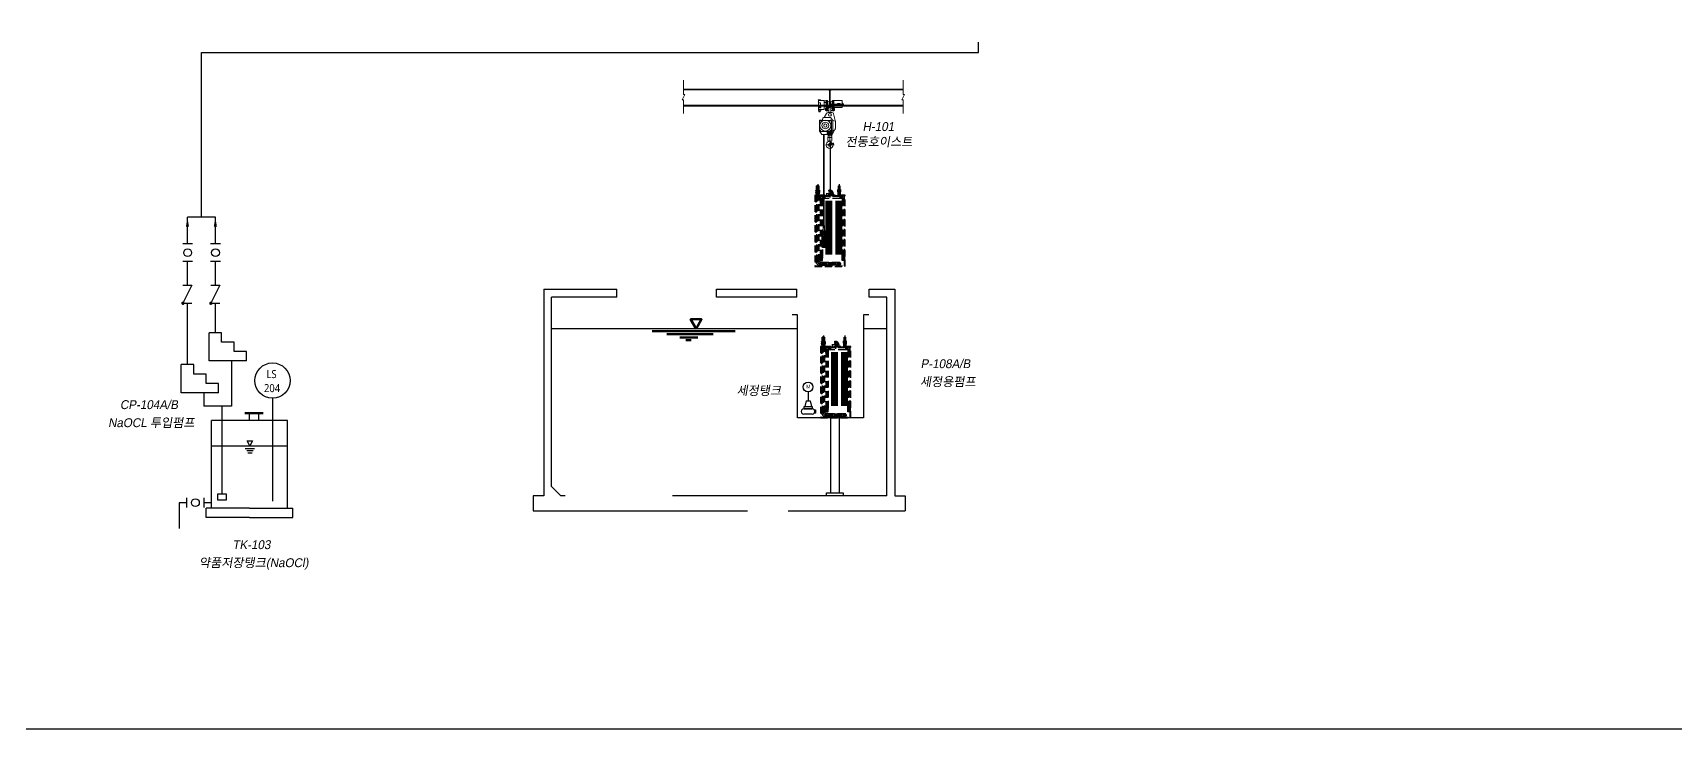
# Model space of a CAD drawing. Extents: x -446 to 204872, y -474580 to 19085.
# Drawn here: x 32937 to 47297, y 0 to 6087 of the extents above; entities that cross this region are included whole.
import ezdxf
from ezdxf.enums import TextEntityAlignment as Align

# ---------------------------------------------------------------- set-up
doc = ezdxf.new("R2010")
doc.units = 0
doc.header["$LTSCALE"] = 750
doc.header["$MEASUREMENT"] = 0
for name, pattern in [('HIDDEN', [0.375, 0.25, -0.125]), ('HIDDEN2', [0.1875, 0.125, -0.0625]), ('PHANTOM2', [1.25, 0.625, -0.125, 0.125, -0.125, 0.125, -0.125])]:
    doc.linetypes.add(name, pattern=pattern)
doc.layers.get('0').update_dxf_attribs({"linetype": 'CONTINUOUS'})
doc.layers.get('DEFPOINTS').update_dxf_attribs({"linetype": 'CONTINUOUS'})
for name, color, linetype in [('3', 7, 'CONTINUOUS'), ('form', 7, 'CONTINUOUS'), ('FRAME', 4, 'CONTINUOUS'), ('INSTRUMENT', 6, 'FENCELINE1'), ('LINE', 2, 'CONTINUOUS'), ('MODULE', 9, 'PHANTOM2'), ('SPLN', 80, 'CONTINUOUS'), ('산기장치', 9, 'CONTINUOUS')]:
    doc.layers.add(name, color=color, linetype=linetype)
doc.layers.add('INSERT', color=252, linetype='CONTINUOUS', lineweight=5)
doc.styles.add('DD', font='')
doc.styles.add('GHS', font='NanumGothic.ttf', dxfattribs={"width": 0.95})
doc.styles.add('HGS', font='batang.ttc', dxfattribs={"height": 10})
doc.styles.get("Standard").update_dxf_attribs({"font": 'NanumGothicBold.ttf'})
doc.styles.add('송현도면폼(2020)$0$기문-1', font='')
doc.styles.get('DD').set_extended_font_data('HY울릉도L')
doc.styles.get('송현도면폼(2020)$0$기문-1').set_extended_font_data('Dotum')
doc.linetypes.add('FENCELINE1', pattern='A,0.25,-0.1,[133,ltypeshp.shx,S=0.1,R=0,X=-0.1,Y=0],-0.1,1', length=1.45)

# ---------------------------------------------------------------- blocks, each defined once
blk = doc.blocks.new('AC7F9A4557')
at = {"layer": 'INSERT', "ltscale": 0.5}
for p, q in [((0, 1713), (0, 1728)), ((68, 1725), (0, 1725)), ((0, 1712), (0, 1612)), ((0, 1699), (18, 1699)), ((5, 1734), (10, 1734)), ((7, 1640), (7, 1654)), ((7, 1654), (28, 1654)), ((7, 1647), (28, 1647)), ((28, 1640), (7, 1640)), ((7, 1604), (7, 1593)), ((20, 1593), (7, 1593)), ((28, 1604), (8, 1604)), ((10, 1734), (12, 1729)), ((15, 1734), (12, 1729)), ((15, 1734), (21, 1734)), ((18, 1654), (18, 1640)), ((20, 1604), (20, 1593)), ((68, 1620), (22, 1620)), ((26, 1724), (26, 1728)), ((26, 1691), (26, 1672)), ((28, 1654), (28, 1640)), ((28, 1620), (28, 1604)), ((33, 1664), (60, 1664)), ((67, 1651), (68, 1725)), ((93, 1670), (67, 1670)), ((67, 1656), (67, 1620)), ((93, 1653), (67, 1653)), ((93, 1720), (68, 1720)), ((93, 1700), (68, 1700)), ((93, 1634), (83, 1634)), ((83, 1634), (83, 1608)), ((93, 1608), (83, 1608)), ((93, 1608), (88, 1608)), ((93, 1725), (106, 1725)), ((93, 1607), (93, 1725)), ((101, 1602), (98, 1602)), ((99, 1602), (99, 1725)), ((106, 1607), (106, 1725)), ((106, 1717), (113, 1717)), ((124, 1634), (106, 1634)), ((124, 1608), (106, 1608)), ((116, 1648), (153, 1648)), ((159, 1583), (117, 1584)), ((124, 1642), (148, 1642)), ((124, 1584), (124, 1642)), ((126, 1704), (126, 1660)), ((299, 1683), (140, 1683)), ((146, 1704), (146, 1660)), ((148, 1584), (148, 1642)), ((148, 1634), (166, 1634)), ((148, 1608), (166, 1608)), ((166, 1717), (159, 1717)), ((279, 1725), (166, 1725)), ((166, 1607), (166, 1725)), ((172, 1602), (174, 1602)), ((173, 1602), (173, 1725)), ((180, 1607), (180, 1725)), ((180, 1641), (279, 1641)), ((180, 1634), (184, 1634)), ((180, 1608), (184, 1608)), ((189, 1624), (185, 1622)), ((189, 1619), (185, 1622)), ((189, 1629), (189, 1624)), ((189, 1619), (189, 1613)), ((226, 1675), (226, 1691)), ((258, 1691), (226, 1691)), ((258, 1675), (226, 1675)), ((258, 1675), (258, 1691)), ((279, 1641), (279, 1725)), ((279, 1696), (283, 1696)), ((279, 1669), (283, 1669)), ((289, 1686), (284, 1683)), ((289, 1681), (284, 1683)), ((289, 1690), (289, 1686)), ((289, 1681), (289, 1674))]:
    blk.add_line(p, q, dxfattribs=at)
at = {"layer": 'INSERT'}
for p, q in [((97, 1572), (67, 1524)), ((198, 1489), (179, 1567)), ((24, 1371), (19, 1371)), ((19, 1361), (42, 1325)), ((21, 1491), (26, 1491)), ((22, 1369), (22, 1374)), ((23, 1489), (23, 1494)), ((51, 1514), (51, 1504)), ((62, 1524), (139, 1525)), ((104, 1325), (104, 1350)), ((104, 1350), (139, 1350)), ((114, 1360), (109, 1360)), ((109, 1359), (109, 1346)), ((114, 1361), (114, 1345)), ((127, 1362), (116, 1362)), ((122, 1364), (122, 1362)), ((150, 1366), (123, 1366)), ((127, 1361), (127, 1344)), ((139, 1525), (139, 1525)), ((144, 1370), (139, 1370)), ((139, 1350), (139, 1325)), ((141, 1490), (145, 1490)), ((142, 1372), (142, 1368)), ((143, 1492), (143, 1487)), ((157, 1362), (145, 1362)), ((145, 1361), (145, 1344)), ((147, 1521), (170, 1489)), ((147, 1521), (147, 1521)), ((151, 1364), (151, 1362)), ((159, 1361), (159, 1345)), ((164, 1360), (159, 1360)), ((189, 1377), (161, 1325)), ((164, 1359), (164, 1346)), ((165, 1372), (165, 1368)), ((172, 1368), (165, 1368)), ((166, 1367), (186, 1376)), ((168, 1492), (200, 1481)), ((172, 1368), (172, 1372)), ((172, 1369), (173, 1369)), ((173, 1369), (173, 1373)), ((173, 1370), (178, 1370)), ((174, 1373), (178, 1373)), ((174, 1372), (178, 1372)), ((174, 1372), (178, 1372)), ((174, 1372), (178, 1372)), ((174, 1371), (178, 1371)), ((174, 1371), (178, 1371)), ((178, 1370), (178, 1370)), ((198, 1489), (195, 1484)), ((200, 1481), (200, 1395)), ((42, 1325), (161, 1325)), ((59, 1325), (59, 265)), ((59, 1325), (59, 265)), ((68, 1325), (68, 265)), ((68, 1325), (68, 265)), ((88, 1204), (185, 1204)), ((108, 1346), (135, 1346)), ((108, 1325), (108, 1346)), ((113, 1331), (108, 1331)), ((114, 1346), (109, 1346)), ((119, 1316), (113, 1290)), ((113, 1290), (113, 1256)), ((159, 1344), (114, 1344)), ((114, 1290), (159, 1290)), ((115, 1306), (115, 1344)), ((121, 1334), (115, 1334)), ((127, 1343), (116, 1343)), ((121, 1335), (121, 1318)), ((152, 1318), (121, 1318)), ((122, 1343), (122, 1337)), ((151, 1248), (122, 1248)), ((150, 1336), (123, 1336)), ((150, 1336), (123, 1336)), ((126, 1247), (126, 1247)), ((126, 1247), (147, 1247)), ((135, 1346), (135, 1325)), ((136, 1318), (136, 1248)), ((137, 1155), (137, 1254)), ((137, 1225), (145, 1233)), ((141, 1238), (139, 1230)), ((147, 1229), (142, 1237)), ((157, 1343), (145, 1343)), ((147, 1247), (147, 1242)), ((152, 1231), (147, 1240)), ((148, 1224), (148, 1225)), ((150, 1221), (151, 1220)), ((151, 1343), (151, 1337)), ((152, 1335), (152, 1318)), ((158, 1334), (152, 1334)), ((152, 1206), (152, 1218)), ((152, 1206), (154, 1206)), ((154, 1206), (153, 1228)), ((154, 1316), (160, 1290)), ((158, 1306), (158, 1344)), ((164, 1346), (159, 1346)), ((165, 1331), (160, 1331)), ((160, 1290), (160, 1256)), ((45, 192), (45, 195)), ((45, 194), (51, 194)), ((47, 196), (50, 196)), ((48, 194), (49, 192)), ((51, 192), (51, 195)), ((55, 191), (56, 231)), ((56, 249), (57, 256)), ((56, 249), (71, 249)), ((56, 241), (56, 247)), ((56, 247), (71, 247)), ((56, 241), (71, 241)), ((56, 232), (56, 239)), ((56, 239), (71, 239)), ((56, 232), (71, 232)), ((71, 231), (56, 231)), ((56, 231), (71, 231)), ((57, 265), (70, 265)), ((57, 257), (57, 264)), ((57, 264), (70, 264)), ((57, 257), (71, 257)), ((57, 256), (71, 256)), ((70, 257), (70, 264)), ((71, 249), (71, 256)), ((71, 241), (71, 247)), ((71, 232), (71, 239)), ((72, 191), (71, 231)), ((76, 192), (76, 195)), ((82, 194), (76, 194)), ((80, 196), (77, 196)), ((79, 194), (78, 192)), ((82, 192), (82, 195)), ((40, 8), (40, 164)), ((42, 8), (42, 179)), ((42, 179), (85, 179)), ((44, 191), (83, 191)), ((44, 179), (44, 191)), ((44, 183), (83, 183)), ((45, 192), (55, 192)), ((45, 191), (45, 192)), ((47, 4), (47, 149)), ((47, 2), (80, 2)), ((47, 0), (80, 0)), ((50, 10), (50, 149)), ((50, 149), (53, 133)), ((50, 149), (68, 149)), ((50, 10), (53, 7)), ((52, 191), (52, 192)), ((53, 170), (74, 170)), ((53, 160), (53, 170)), ((53, 160), (74, 160)), ((53, 7), (53, 133)), ((53, 133), (74, 133)), ((53, 7), (74, 7)), ((54, 77), (54, 86)), ((54, 77), (54, 86)), ((54, 56), (54, 66)), ((54, 56), (54, 66)), ((54, 36), (54, 45)), ((54, 36), (54, 45)), ((54, 15), (54, 25)), ((54, 15), (54, 25)), ((54, 9), (73, 9)), ((56, 101), (56, 106)), ((57, 183), (57, 191)), ((57, 79), (57, 84)), ((57, 79), (57, 84)), ((57, 58), (57, 64)), ((57, 58), (57, 64)), ((57, 38), (57, 43)), ((57, 38), (57, 43)), ((57, 17), (57, 23)), ((57, 17), (57, 23)), ((59, 91), (68, 91)), ((59, 91), (68, 91)), ((59, 79), (59, 84)), ((59, 79), (59, 84)), ((59, 79), (59, 84)), ((59, 79), (59, 84)), ((59, 72), (68, 72)), ((59, 72), (68, 72)), ((59, 71), (68, 71)), ((59, 71), (68, 71)), ((59, 58), (59, 64)), ((59, 58), (59, 64)), ((59, 58), (59, 64)), ((59, 58), (59, 64)), ((59, 51), (68, 51)), ((59, 51), (68, 51)), ((59, 50), (68, 50)), ((59, 50), (68, 50)), ((59, 38), (59, 43)), ((59, 38), (59, 43)), ((59, 38), (59, 43)), ((59, 38), (59, 43)), ((59, 31), (68, 31)), ((59, 31), (68, 31)), ((59, 29), (68, 29)), ((59, 29), (68, 29)), ((59, 17), (59, 23)), ((59, 17), (59, 23)), ((59, 17), (59, 23)), ((59, 17), (59, 23)), ((59, 10), (68, 10)), ((59, 10), (68, 10)), ((61, 88), (66, 88)), ((61, 88), (66, 88)), ((61, 86), (66, 86)), ((61, 86), (66, 86)), ((61, 77), (66, 77)), ((61, 77), (66, 77)), ((61, 75), (66, 75)), ((61, 75), (66, 75)), ((61, 67), (66, 67)), ((61, 67), (66, 67)), ((61, 66), (66, 66)), ((61, 66), (66, 66)), ((61, 56), (66, 56)), ((61, 56), (66, 56)), ((61, 55), (66, 55)), ((61, 55), (66, 55)), ((61, 47), (66, 47)), ((61, 47), (66, 47)), ((61, 45), (66, 45)), ((61, 45), (66, 45)), ((61, 36), (66, 36)), ((61, 36), (66, 36)), ((61, 34), (66, 34)), ((61, 34), (66, 34)), ((61, 26), (66, 26)), ((61, 26), (66, 26)), ((61, 25), (66, 25)), ((61, 25), (66, 25)), ((61, 15), (66, 15)), ((61, 15), (66, 15)), ((61, 14), (66, 14)), ((61, 14), (66, 14)), ((68, 143), (68, 149)), ((68, 79), (68, 84)), ((68, 79), (68, 84)), ((68, 58), (68, 64)), ((68, 58), (68, 64)), ((68, 38), (68, 43)), ((68, 38), (68, 43)), ((68, 17), (68, 23)), ((68, 17), (68, 23)), ((69, 143), (69, 148)), ((70, 183), (70, 191)), ((75, 149), (70, 149)), ((70, 79), (70, 84)), ((70, 79), (70, 84)), ((70, 58), (70, 64)), ((70, 58), (70, 64)), ((70, 38), (70, 43)), ((70, 38), (70, 43)), ((70, 17), (70, 23)), ((70, 17), (70, 23)), ((71, 101), (71, 106)), ((72, 192), (82, 192)), ((73, 77), (73, 86)), ((73, 77), (73, 86)), ((73, 56), (73, 66)), ((73, 56), (73, 66)), ((73, 36), (73, 45)), ((73, 36), (73, 45)), ((73, 15), (73, 25)), ((73, 15), (73, 25)), ((74, 160), (74, 170)), ((74, 7), (74, 135)), ((74, 135), (85, 135)), ((74, 7), (77, 10)), ((75, 191), (75, 192)), ((75, 136), (81, 136)), ((77, 10), (77, 135)), ((80, 4), (80, 135)), ((82, 191), (82, 192)), ((82, 143), (82, 137)), ((83, 179), (83, 191)), ((85, 8), (85, 179)), ((87, 8), (87, 164))]:
    blk.add_line(p, q, dxfattribs=at)
at = {"layer": 'INSERT', "ltscale": 0.5}
blk.add_lwpolyline([(186, 1663, 0.404026), (181, 1668), (149, 1669, -0.404026), (140, 1679), (140, 1838, -0.404026), (149, 1848), (181, 1849, 0.404026), (186, 1854), (186, 1859), (86, 1859), (86, 1854, 0.404026), (91, 1849), (123, 1848, -0.404026), (133, 1838), (133, 1679, -0.404026), (123, 1669), (91, 1668, 0.404026), (86, 1663), (86, 1659), (186, 1659)], format="xyb", close=True, dxfattribs=at)
at = {"layer": 'INSERT'}
blk.add_lwpolyline([(12, 1490), (12, 1371, 0.414214), (22, 1360), (142, 1360, 0.414214), (153, 1371), (153, 1490, 0.581452), (142, 1489), (22, 1489, 0.581452)], format="xyb", close=True, dxfattribs=at)
blk.add_lwpolyline([(152, 1365), (161, 1365, 0.414214), (171, 1376), (171, 1496, 0.238288), (169, 1491)], format="xyb", dxfattribs=at)
for centre, radius in [((136, 1557), 17.3), ((22, 1371), 5.05), ((23, 1491), 5.05), ((82, 1431), 64.7), ((82, 1431), 39.5), ((82, 1431), 18.8), ((142, 1370), 5.05), ((143, 1490), 5.05), ((145, 1238), 1.3), ((64, 123), 8.9), ((64, 123), 7.53), ((75, 143), 6.5), ((78, 155), 4.11)]:
    blk.add_circle(centre, radius, dxfattribs=at)
at = {"layer": 'INSERT', "ltscale": 0.5}
for centre, radius, start, end in [((5, 1728), 5.28, 90, 180), ((13, 1712), 13.2, 90, 180), ((8, 1612), 7.92, 180, 270), ((19, 1611), 9.86, 68.454, 165.4956), ((18, 1691), 7.92, 0, 90), ((21, 1728), 5.28, 0, 90), ((33, 1672), 7.92, 180, 270), ((60, 1656), 7.92, 0, 90), ((98, 1607), 5.28, 180, 270), ((116, 1563), 21.4, 88.7427, 154.4402), ((101, 1607), 5.28, 270, 0), ((98, 1689), 40.4, 281.9704, 342.7974), ((113, 1704), 13.2, 0, 90), ((175, 1689), 40.4, 197.2026, 258.0296), ((159, 1704), 13.2, 90, 180), ((159, 1562), 21.4, 12.4292, 88.7427), ((172, 1607), 5.28, 180, 270), ((174, 1607), 5.28, 270, 0), ((184, 1629), 5.28, 0, 90), ((184, 1613), 5.28, 270, 0), ((283, 1690), 5.28, 0, 90), ((283, 1674), 5.28, 270, 0)]:
    blk.add_arc(centre, radius, start, end, dxfattribs=at)
at = {"layer": 'INSERT'}
for centre, radius, start, end in [((25, 1524), 35.1, 281.4031, 309.5089), ((40, 1505), 10.7, 309.5089, 357.341), ((62, 1513), 10.7, 90, 177.341), ((109, 1359), 0.45, 90, 180), ((116, 1361), 1.35, 90, 180), ((123, 1364), 1.35, 90, 180), ((139, 1514), 10.7, 43.0076, 90), ((150, 1364), 1.35, 0, 90), ((157, 1361), 1.35, 0, 90), ((164, 1359), 0.45, 0, 90), ((178, 1395), 21.4, 292.9357, 0), ((133, 1204), 41.5, 103.3843, 0), ((109, 1346), 0.45, 180, 270), ((109, 1346), 0.45, 180, 270), ((122, 1256), 8.56, 180, 270), ((116, 1345), 1.35, 180, 270), ((121, 1315), 2.57, 90, 168.0239), ((136, 1204), 16.3, 118.9873, 348.9509), ((123, 1335), 1.3, 71.1506, 175.4807), ((123, 1337), 1.35, 180, 270), ((123, 1247), 2.44, 283.3843, 0), ((127, 1249), 1.63, 270, 314.7222), ((111, 1251), 36.6, 298.9873, 315.4582), ((131, 1231), 8.13, 316.1624, 352.8567), ((145, 1238), 5.04, 55.6313, 209.7083), ((145, 1238), 4.06, 351.6545, 180), ((145, 1238), 3.25, 28.5244, 213.1374), ((146, 1249), 1.63, 225.2778, 270), ((150, 1242), 2.44, 180, 215.6591), ((140, 1224), 8.13, 2.2985, 33.1374), ((153, 1224), 4.06, 182.2985, 227.2985), ((150, 1337), 1.35, 270, 0), ((150, 1335), 1.3, 4.5193, 108.8494), ((151, 1256), 8.56, 270, 0), ((148, 1217), 4.06, 2.2985, 47.2985), ((152, 1315), 2.57, 11.9761, 90), ((145, 1227), 8.13, 2.2985, 28.5244), ((184, 1195), 32.5, 113.6358, 168.9297), ((157, 1345), 1.35, 270, 0), ((164, 1346), 0.45, 270, 0), ((174, 1221), 4.88, 321.3759, 121.7533), ((229, 1199), 55.1, 160.1537, 174.2828), ((47, 195), 1.37, 90, 180), ((50, 195), 1.37, 0, 90), ((56, 232), 0.685, 90, 270), ((57, 265), 0.685, 90, 270), ((57, 256), 0.685, 90, 270), ((56, 248), 0.685, 90, 270), ((56, 240), 0.685, 90, 270), ((70, 265), 0.685, 270, 90), ((71, 256), 0.685, 270, 90), ((71, 248), 0.685, 270, 90), ((71, 240), 0.685, 270, 90), ((71, 232), 0.685, 270, 90), ((77, 195), 1.37, 90, 180), ((80, 195), 1.37, 0, 90), ((42, 164), 2.85, 106.2602, 253.7398), ((42, 113), 2.85, 106.2602, 253.7398), ((42, 10), 2.85, 106.2602, 253.7398), ((47, 8), 7.53, 180, 270), ((47, 8), 5.48, 180, 270), ((54, 10), 1.37, 180, 270), ((59, 86), 4.79, 90, 180), ((59, 86), 4.79, 90, 180), ((59, 77), 4.79, 180, 270), ((59, 77), 4.79, 180, 270), ((59, 66), 4.79, 90, 180), ((59, 66), 4.79, 90, 180), ((59, 56), 4.79, 180, 270), ((59, 56), 4.79, 180, 270), ((59, 45), 4.79, 90, 180), ((59, 45), 4.79, 90, 180), ((59, 36), 4.79, 180, 270), ((59, 36), 4.79, 180, 270), ((59, 25), 4.79, 90, 180), ((59, 25), 4.79, 90, 180), ((59, 15), 4.79, 180, 270), ((59, 15), 4.79, 180, 270), ((64, 148), 41.8, 259.6111, 280.3889), ((64, 143), 41.8, 259.6111, 280.3889), ((64, 142), 41.8, 259.6111, 280.3889), ((61, 84), 3.42, 90, 180), ((61, 84), 3.42, 90, 180), ((61, 79), 3.42, 180, 270), ((61, 79), 3.42, 180, 270), ((61, 64), 3.42, 90, 180), ((61, 64), 3.42, 90, 180), ((61, 58), 3.42, 180, 270), ((61, 58), 3.42, 180, 270), ((61, 43), 3.42, 90, 180), ((61, 43), 3.42, 90, 180), ((61, 38), 3.42, 180, 270), ((61, 38), 3.42, 180, 270), ((61, 23), 3.42, 90, 180), ((61, 23), 3.42, 90, 180), ((61, 17), 3.42, 180, 270), ((61, 17), 3.42, 180, 270), ((61, 84), 2.05, 90, 180), ((61, 84), 2.05, 90, 180), ((61, 79), 2.05, 180, 270), ((61, 79), 2.05, 180, 270), ((61, 64), 2.05, 90, 180), ((61, 64), 2.05, 90, 180), ((61, 58), 2.05, 180, 270), ((61, 58), 2.05, 180, 270), ((61, 43), 2.05, 90, 180), ((61, 43), 2.05, 90, 180), ((61, 38), 2.05, 180, 270), ((61, 38), 2.05, 180, 270), ((61, 23), 2.05, 90, 180), ((61, 23), 2.05, 90, 180), ((61, 17), 2.05, 180, 270), ((61, 17), 2.05, 180, 270), ((66, 84), 3.42, 0, 90), ((66, 84), 3.42, 0, 90), ((66, 84), 2.05, 0, 90), ((66, 84), 2.05, 0, 90), ((66, 79), 3.42, 270, 0), ((66, 79), 2.05, 270, 0), ((66, 79), 3.42, 270, 0), ((66, 79), 2.05, 270, 0), ((66, 64), 3.42, 0, 90), ((66, 64), 3.42, 0, 90), ((66, 64), 2.05, 0, 90), ((66, 64), 2.05, 0, 90), ((66, 58), 2.05, 270, 0), ((66, 58), 3.42, 270, 0), ((66, 58), 2.05, 270, 0), ((66, 58), 3.42, 270, 0), ((66, 43), 3.42, 0, 90), ((66, 43), 3.42, 0, 90), ((66, 43), 2.05, 0, 90), ((66, 43), 2.05, 0, 90), ((66, 38), 3.42, 270, 0), ((66, 38), 2.05, 270, 0), ((66, 38), 3.42, 270, 0), ((66, 38), 2.05, 270, 0), ((66, 23), 3.42, 0, 90), ((66, 23), 3.42, 0, 90), ((66, 23), 2.05, 0, 90), ((66, 23), 2.05, 0, 90), ((66, 17), 2.05, 270, 0), ((66, 17), 3.42, 270, 0), ((66, 17), 3.42, 270, 0), ((66, 17), 2.05, 270, 0), ((75, 143), 7.87, 180, 270), ((68, 86), 4.79, 0, 90), ((68, 86), 4.79, 0, 90), ((68, 77), 4.79, 270, 0), ((68, 77), 4.79, 270, 0), ((68, 66), 4.79, 0, 90), ((68, 66), 4.79, 0, 90), ((68, 56), 4.79, 270, 0), ((68, 56), 4.79, 270, 0), ((68, 45), 4.79, 0, 90), ((68, 45), 4.79, 0, 90), ((68, 36), 4.79, 270, 0), ((68, 36), 4.79, 270, 0), ((68, 25), 4.79, 0, 90), ((68, 25), 4.79, 0, 90), ((68, 15), 4.79, 270, 0), ((68, 15), 4.79, 270, 0), ((70, 148), 1.03, 90, 180), ((73, 10), 1.37, 270, 0), ((80, 8), 5.48, 270, 0), ((80, 8), 7.53, 270, 0), ((81, 137), 1.03, 270, 0), ((85, 164), 2.85, 286.2602, 73.7398), ((85, 113), 2.85, 286.2602, 73.7398), ((85, 10), 2.85, 286.2602, 73.7398)]:
    blk.add_arc(centre, radius, start, end, dxfattribs=at)
at = {"layer": 'INSERT', "linetype": 'ByBlock'}
blk.add_point((80, 0), dxfattribs=at)
at = {"layer": 'INSERT', "style": 'HGS'}
for s, height, p in [('HOIST SWITCH', 1.72, (55, 167)), ('HY-1024SBB', 1.72, (55, 164)), ('AC 380V 5A', 1.72, (55, 161)), ('EMS', 4.14, (57, 120))]:
    blk.add_text(s, height=height, dxfattribs=at).set_placement(p)
at = {"layer": 'INSERT'}
for s, p in [('U', (61, 79)), ('D', (61, 59)), ('E', (61, 38)), ('W', (61, 18))]:
    blk.add_text(s, height=5.48, dxfattribs=at).set_placement(p)
blk = doc.blocks.new('A$C7AF73415')
at = {"color": 8, "linetype": 'HIDDEN2'}
for p, q in [((40, 1153), (40, 1142)), ((340, 1153), (340, 1142))]:
    blk.add_line(p, q, dxfattribs=at)
at = {"layer": 'FRAME', "color": 8, "linetype": 'HIDDEN2'}
for p, q in [((12, 988), (0, 1000)), ((48, 1004), (48, 994)), ((103, 932), (81, 932)), ((92, 944), (92, 920)), ((108, 986), (380, 986)), ((108, 958), (380, 958)), ((135, 972), (113, 972)), ((124, 984), (124, 960)), ((156, 1024), (268, 1024)), ((212, 968), (212, 1080)), ((330, 1070), (322, 1070)), ((330, 1052), (322, 1052)), ((355, 1046), (325, 1046)), ((353, 1029), (327, 1029)), ((353, 1026), (327, 1026)), ((353, 1024), (327, 1024)), ((353, 1022), (327, 1022)), ((328, 1021), (328, 988)), ((329, 1078), (336, 1078)), ((351, 1042), (329, 1042)), ((350, 1122), (330, 1122)), ((330, 1105), (350, 1105)), ((350, 1099), (330, 1099)), ((333, 1032), (333, 1041)), ((337, 1062), (336, 1062)), ((337, 1059), (336, 1059)), ((344, 1052), (336, 1052)), ((340, 1136), (340, 980)), ((344, 1062), (343, 1062)), ((344, 1059), (343, 1059)), ((351, 1078), (344, 1078)), ((347, 1032), (347, 1041)), ((358, 1070), (350, 1070)), ((358, 1052), (350, 1052)), ((352, 1021), (352, 988)), ((375, 972), (353, 972)), ((364, 984), (364, 960)), ((376, 1004), (376, 994)), ((407, 932), (385, 932)), ((396, 944), (396, 920)), ((412, 988), (424, 1000)), ((12, 12), (0, 0)), ((81, 150), (103, 150)), ((103, 102), (81, 102)), ((92, 90), (92, 162)), ((407, 150), (385, 150)), ((385, 102), (407, 102)), ((396, 90), (396, 162)), ((412, 12), (424, 0))]:
    blk.add_line(p, q, dxfattribs=at)
for points in [[(0, 0), (424, 0), (424, 1000), (0, 1000)], [(2, 2), (422, 2), (422, 998), (2, 998)], [(12, 12), (412, 12), (412, 988), (12, 988)], [(108, 956), (76, 956), (76, 988), (108, 988)], [(106, 958), (78, 958), (78, 986), (106, 986)], [(85, 936), (92, 940), (99, 936), (99, 928), (92, 924), (85, 928)], [(108, 956), (380, 956), (380, 988), (108, 988)], [(128, 979), (132, 972), (128, 965), (120, 965), (116, 972), (120, 979)], [(360, 979), (356, 972), (360, 965), (368, 965), (372, 972), (368, 979)], [(380, 956), (412, 956), (412, 988), (380, 988)], [(382, 958), (410, 958), (410, 986), (382, 986)], [(403, 936), (396, 940), (389, 936), (389, 928), (396, 924), (403, 928)], [(76, 166), (76, 86), (108, 86), (108, 166)], [(99, 153), (92, 157), (85, 153), (85, 146), (92, 142), (99, 146)], [(99, 98), (92, 94), (85, 98), (85, 105), (92, 109), (99, 105)], [(412, 166), (412, 86), (380, 86), (380, 166)], [(389, 153), (396, 157), (403, 153), (403, 146), (396, 142), (389, 146)], [(389, 98), (396, 94), (403, 98), (403, 105), (396, 109), (389, 105)]]:
    blk.add_lwpolyline(points, close=True, dxfattribs=at)
for points in [[(76, 988), (140, 988), (140, 956), (112, 956, 0.414214), (108, 952), (108, 916), (76, 916)], [(326, 1031, -0.065528), (324, 1032), (324, 1041, -0.033943), (325, 1042), (325, 1046), (322, 1046, -0.414214), (321, 1047), (321, 1051, -0.414214), (322, 1052), (322, 1052, 0.414214), (322, 1053), (322, 1069, 0.414214), (322, 1070), (322, 1070, -0.414214), (321, 1070), (321, 1078, -0.414214), (322, 1078), (329, 1078), (329, 1078, 0.414214), (330, 1079), (330, 1099), (329, 1099), (330, 1105), (330, 1122), (329, 1122), (330, 1127, -0.414214), (330, 1128), (350, 1128, -0.414214), (350, 1127), (351, 1122), (350, 1122), (350, 1105), (351, 1099), (350, 1099), (350, 1079, 0.414214), (351, 1078), (351, 1078), (358, 1078, -0.414214), (359, 1078), (359, 1070, -0.414214), (358, 1070), (358, 1070, 0.414214), (358, 1069), (358, 1053, 0.414214), (358, 1052), (358, 1052, -0.414214), (359, 1051), (359, 1047, -0.414214), (358, 1046), (355, 1046), (355, 1042, -0.033943), (356, 1041), (356, 1032, -0.065528), (354, 1031), (353, 1021), (327, 1021)], [(331, 1051), (336, 1051, 0.414214), (336, 1052), (336, 1070, 0.414214), (336, 1070), (331, 1070, 0.414214), (330, 1070), (330, 1052, 0.414214)], [(337, 1067, 0.029784), (336, 1074), (336, 1094, -0.414214), (337, 1095), (343, 1095, -0.414214), (344, 1094), (344, 1074, 0.029784), (343, 1067), (343, 1054, -0.414214), (342, 1054), (338, 1054, -0.414214), (337, 1054)], [(349, 1051), (344, 1051, -0.414214), (344, 1052), (344, 1070, -0.414214), (344, 1070), (349, 1070, -0.414214), (350, 1070), (350, 1052, -0.414214)], [(412, 988), (348, 988), (348, 956), (376, 956, -0.414214), (380, 952), (380, 916), (412, 916)], [(100, 116), (103, 116, 0.414214), (106, 118), (106, 133, 0.414214), (103, 135), (81, 135, 0.414214), (78, 133), (78, 118, 0.414214), (81, 116), (84, 116), (84, 114), (81, 114, -0.414214), (76, 118), (76, 133, -0.414214), (81, 138), (103, 138, -0.414214), (108, 133), (108, 118, -0.414214), (103, 114), (100, 114)], [(388, 116), (385, 116, -0.414214), (382, 118), (382, 133, -0.414214), (385, 135), (407, 135, -0.414214), (410, 133), (410, 118, -0.414214), (407, 116), (404, 116), (404, 114), (407, 114, 0.414214), (412, 118), (412, 133, 0.414214), (407, 138), (385, 138, 0.414214), (380, 133), (380, 118, 0.414214), (385, 114), (388, 114)]]:
    blk.add_lwpolyline(points, format="xyb", close=True, dxfattribs=at)
for points in [[(168, 1000), (168, 1024, -1), (256, 1024), (256, 1000)], [(325, 1042, -0.091666), (329, 1042, -0.126), (333, 1041, -0.181066), (347, 1041, -0.126), (351, 1042, -0.091666), (355, 1042)], [(354, 1031, -0.187394), (347, 1032, -0.181066), (333, 1032, -0.187394), (326, 1031, -0.126)], [(96, 155, 0.730156), (88, 155, 0.730156)], [(88, 144, 0.730156), (96, 144, 0.730156)], [(88, 107, -0.730156), (96, 107, -0.730156)], [(96, 96, -0.730156), (88, 96, -0.730156)], [(392, 155, -0.730156), (400, 155, -0.730156)], [(400, 144, -0.730156), (392, 144, -0.730156)], [(400, 107, 0.730156), (392, 107, 0.730156)], [(392, 96, 0.730156), (400, 96, 0.730156)]]:
    blk.add_lwpolyline(points, format="xyb", dxfattribs=at)
for points in [[(256, 1000), (256, 988), (168, 988), (168, 1000)], [(325, 1000), (325, 1021), (355, 1021), (355, 1000)], [(355, 1000), (355, 988), (325, 988), (325, 1000)], [(351, 1031), (329, 1031), (329, 1031)], [(330, 1127), (350, 1127)], [(380, 1000), (380, 988), (412, 988), (412, 1000)], [(382, 1000), (382, 988)], [(410, 988), (410, 1000)]]:
    blk.add_lwpolyline(points, dxfattribs=at)
for centre, radius in [((92, 932), 6.72), ((92, 932), 4.4), ((124, 972), 6.72), ((124, 972), 4.4), ((364, 972), 6.72), ((364, 972), 4.4), ((396, 932), 6.72), ((396, 932), 4.4), ((92, 150), 6.72), ((92, 102), 6.72), ((92, 150), 4.4), ((92, 102), 4.4), ((396, 150), 6.72), ((396, 102), 6.72), ((396, 150), 4.4), ((396, 102), 4.4)]:
    blk.add_circle(centre, radius, dxfattribs=at)
for centre, radius, start, end in [((212, 1024), 26.4, 294.62, 245.38), ((212, 1024), 26.4, 245.38, 294.62), ((331, 1061), 2.6, 112.6199, 247.3801)]:
    blk.add_arc(centre, radius, start, end, dxfattribs=at)
at = {"layer": 'MODULE', "color": 8, "linetype": 'HIDDEN2'}
for p, q in [((76, 938), (105, 938)), ((76, 938), (76, 140)), ((84, 940), (105, 940)), ((84, 940), (84, 938)), ((86, 954), (86, 955)), ((86, 955), (98, 955)), ((86, 943), (86, 954)), ((86, 943), (98, 943)), ((87, 956), (97, 956)), ((87, 943), (87, 940)), ((95, 938), (95, 140)), ((97, 943), (97, 940)), ((98, 954), (98, 955)), ((98, 943), (98, 954)), ((105, 940), (105, 138)), ((383, 940), (383, 138)), ((404, 940), (383, 940)), ((412, 938), (383, 938)), ((390, 954), (390, 955)), ((402, 955), (390, 955)), ((390, 943), (390, 954)), ((402, 943), (390, 943)), ((391, 956), (401, 956)), ((391, 943), (391, 940)), ((393, 938), (393, 140)), ((401, 943), (401, 940)), ((402, 954), (402, 955)), ((402, 943), (402, 954)), ((404, 940), (404, 938)), ((412, 938), (412, 140)), ((383, 908), (105, 908)), ((383, 902), (105, 902)), ((383, 896), (105, 896)), ((383, 890), (105, 890)), ((383, 884), (105, 884)), ((383, 878), (105, 878)), ((383, 872), (105, 872)), ((383, 866), (105, 866)), ((383, 860), (105, 860)), ((383, 854), (105, 854)), ((383, 848), (105, 848)), ((383, 842), (105, 842)), ((383, 836), (105, 836)), ((383, 830), (105, 830)), ((383, 824), (105, 824)), ((383, 818), (105, 818)), ((383, 812), (105, 812)), ((383, 806), (105, 806)), ((383, 800), (105, 800)), ((383, 794), (105, 794)), ((383, 788), (105, 788)), ((383, 782), (105, 782)), ((383, 776), (105, 776)), ((383, 770), (105, 770)), ((383, 764), (105, 764)), ((383, 758), (105, 758)), ((383, 752), (105, 752)), ((383, 746), (105, 746)), ((383, 740), (105, 740)), ((383, 734), (105, 734)), ((383, 728), (105, 728)), ((383, 722), (105, 722)), ((383, 716), (105, 716)), ((383, 710), (105, 710)), ((383, 704), (105, 704)), ((383, 698), (105, 698)), ((383, 692), (105, 692)), ((383, 686), (105, 686)), ((383, 680), (105, 680)), ((383, 674), (105, 674)), ((383, 668), (105, 668)), ((383, 662), (105, 662)), ((383, 656), (105, 656)), ((383, 650), (105, 650)), ((383, 644), (105, 644)), ((383, 638), (105, 638)), ((383, 632), (105, 632)), ((383, 626), (105, 626)), ((383, 620), (105, 620)), ((383, 614), (105, 614)), ((383, 608), (105, 608)), ((383, 602), (105, 602)), ((383, 596), (105, 596)), ((383, 590), (105, 590)), ((383, 584), (105, 584)), ((383, 578), (105, 578)), ((383, 572), (105, 572)), ((383, 566), (105, 566)), ((383, 560), (105, 560)), ((383, 554), (105, 554)), ((383, 548), (105, 548)), ((383, 542), (105, 542)), ((383, 536), (105, 536)), ((383, 530), (105, 530)), ((383, 524), (105, 524)), ((383, 518), (105, 518)), ((383, 512), (105, 512)), ((383, 506), (105, 506)), ((383, 500), (105, 500)), ((383, 494), (105, 494)), ((383, 488), (105, 488)), ((383, 482), (105, 482)), ((383, 476), (105, 476)), ((383, 470), (105, 470)), ((383, 464), (105, 464)), ((383, 458), (105, 458)), ((383, 452), (105, 452)), ((383, 446), (105, 446)), ((383, 440), (105, 440)), ((383, 434), (105, 434)), ((383, 428), (105, 428)), ((383, 422), (105, 422)), ((383, 416), (105, 416)), ((383, 410), (105, 410)), ((383, 404), (105, 404)), ((383, 398), (105, 398)), ((383, 392), (105, 392)), ((383, 386), (105, 386)), ((383, 380), (105, 380)), ((383, 374), (105, 374)), ((383, 368), (105, 368)), ((383, 362), (105, 362)), ((383, 356), (105, 356)), ((383, 350), (105, 350)), ((383, 344), (105, 344)), ((383, 338), (105, 338)), ((383, 332), (105, 332)), ((383, 326), (105, 326)), ((383, 320), (105, 320)), ((383, 314), (105, 314)), ((383, 308), (105, 308)), ((383, 302), (105, 302)), ((383, 296), (105, 296)), ((383, 290), (105, 290)), ((383, 284), (105, 284)), ((383, 278), (105, 278)), ((383, 272), (105, 272)), ((383, 266), (105, 266)), ((383, 260), (105, 260)), ((383, 254), (105, 254)), ((383, 248), (105, 248)), ((383, 242), (105, 242)), ((383, 236), (105, 236)), ((383, 230), (105, 230)), ((105, 140), (76, 140)), ((84, 138), (84, 140)), ((105, 138), (84, 138)), ((88, 136), (88, 138)), ((88, 136), (88, 138)), ((88, 128), (88, 136)), ((88, 129), (88, 136)), ((91, 125), (88, 128)), ((91, 136), (91, 138)), ((91, 126), (91, 136)), ((91, 128), (93, 128)), ((93, 136), (93, 138)), ((93, 126), (93, 136)), ((96, 128), (93, 125)), ((96, 136), (96, 138)), ((96, 136), (96, 138)), ((96, 128), (96, 136)), ((96, 129), (96, 136)), ((383, 224), (105, 224)), ((383, 218), (105, 218)), ((383, 212), (105, 212)), ((383, 206), (105, 206)), ((383, 200), (105, 200)), ((383, 194), (105, 194)), ((383, 188), (105, 188)), ((383, 182), (105, 182)), ((383, 176), (105, 176)), ((383, 172), (105, 172)), ((383, 140), (412, 140)), ((383, 138), (404, 138)), ((392, 136), (392, 138)), ((392, 136), (392, 138)), ((392, 129), (392, 136)), ((392, 128), (392, 136)), ((392, 128), (395, 125)), ((395, 136), (395, 138)), ((395, 126), (395, 136)), ((397, 128), (395, 128)), ((397, 136), (397, 138)), ((397, 126), (397, 136)), ((397, 125), (400, 128)), ((400, 136), (400, 138)), ((400, 136), (400, 138)), ((400, 129), (400, 136)), ((400, 128), (400, 136)), ((404, 138), (404, 140))]:
    blk.add_line(p, q, dxfattribs=at)
for centre, radius, start, end in [((87, 955), 0.6, 90, 270), ((97, 955), 0.6, 270, 90), ((391, 955), 0.6, 90, 270), ((401, 955), 0.6, 270, 90), ((89, 129), 1.2, 180, 227.8989), ((92, 126), 1.2, 231.3402, 308.6598), ((95, 129), 1.2, 312.1011, 0), ((393, 129), 1.2, 180, 227.8989), ((396, 126), 1.2, 231.3402, 308.6598), ((399, 129), 1.2, 312.1011, 0)]:
    blk.add_arc(centre, radius, start, end, dxfattribs=at)
at = {"layer": '산기장치', "color": 8, "linetype": 'HIDDEN2'}
for p, q in [((8, 986), (72, 986)), ((35, 972), (13, 972)), ((15, 1061), (28, 1061)), ((15, 1041), (28, 1041)), ((19, 1034), (61, 1034)), ((21, 1000), (21, 1015)), ((23, 1070), (34, 1070)), ((23, 1014), (23, 78)), ((24, 1120), (56, 1120)), ((56, 1102), (24, 1102)), ((24, 1094), (34, 1094)), ((24, 984), (24, 960)), ((31, 1028), (31, 1016)), ((35, 1052), (36, 1052)), ((35, 1048), (36, 1048)), ((35, 1041), (45, 1041)), ((40, 70), (40, 1136)), ((44, 1052), (45, 1052)), ((44, 1048), (45, 1048)), ((67, 972), (45, 972)), ((46, 1094), (56, 1094)), ((57, 1070), (46, 1070)), ((49, 1028), (49, 1016)), ((65, 1061), (52, 1061)), ((65, 1041), (52, 1041)), ((56, 984), (56, 960)), ((59, 1000), (59, 1015)), ((70, 40), (367, 40)), ((106, 57), (78, 57)), ((106, 23), (78, 23)), ((148, 13), (148, 67)), ((204, 56), (206, 56)), ((204, 24), (206, 24)), ((206, 59), (206, 21)), ((216, 17), (216, 26)), ((224, 52), (224, 28)), ((264, 52), (264, 28)), ((272, 17), (272, 26)), ((282, 59), (282, 21)), ((282, 56), (284, 56)), ((282, 24), (284, 24)), ((327, 17), (327, 26)), ((340, 13), (340, 67))]:
    blk.add_line(p, q, dxfattribs=at)
for points in [[(72, 956), (72, 988), (8, 988), (8, 956)], [(28, 979), (32, 972), (28, 965), (20, 965), (16, 972), (20, 979)], [(60, 979), (64, 972), (60, 965), (52, 965), (48, 972), (52, 979)], [(284, 21), (204, 21), (204, 59), (284, 59)], [(228, 33), (232, 40), (228, 47), (220, 47), (216, 40), (220, 33)], [(260, 33), (256, 40), (260, 47), (268, 47), (272, 40), (268, 33)]]:
    blk.add_lwpolyline(points, close=True, dxfattribs=at)
for points in [[(24, 1014, -0.151441), (18, 1016), (18, 1028, -0.03069), (19, 1029), (19, 1034), (14, 1034, -0.414214), (14, 1035), (14, 1040, -0.414214), (14, 1041), (15, 1041, 0.414214), (16, 1042), (16, 1060, 0.414214), (15, 1061), (14, 1061, -0.414214), (14, 1062), (14, 1070, -0.414214), (14, 1070), (23, 1070), (23, 1070, 0.414214), (24, 1071), (24, 1094), (23, 1094), (24, 1102), (24, 1120), (23, 1120), (24, 1127, -0.414214), (25, 1128), (55, 1128, -0.414214), (56, 1127), (57, 1120), (56, 1120), (56, 1102), (57, 1094), (56, 1094), (56, 1071, 0.414214), (57, 1070), (57, 1070), (66, 1070, -0.414214), (66, 1070), (66, 1062, -0.414214), (66, 1061), (65, 1061, 0.414214), (64, 1060), (64, 1042, 0.414214), (65, 1041), (66, 1041, -0.414214), (66, 1040), (66, 1035, -0.414214), (66, 1034), (61, 1034), (61, 1029, -0.03069), (62, 1028), (62, 1016, -0.151441), (56, 1014)], [(34, 1040), (28, 1040, -0.414214), (28, 1041), (28, 1061, -0.414214), (28, 1062), (34, 1062, -0.414214), (35, 1061), (35, 1041, -0.414214)], [(44, 1060, -0.047363), (46, 1066), (46, 1094, 0.414214), (44, 1096), (36, 1096, 0.414214), (34, 1094), (34, 1066, -0.047363), (36, 1060), (36, 1043, 0.414214), (37, 1042), (43, 1042, 0.414214), (44, 1043)], [(46, 1040), (52, 1040, 0.414214), (52, 1041), (52, 1061, 0.414214), (52, 1062), (46, 1062, 0.414214), (45, 1061), (45, 1041, 0.414214)], [(62, 70), (70, 62), (71, 63), (78, 63, -0.414214), (78, 63), (78, 17, -0.414214), (78, 17), (71, 17), (70, 18, -0.414214), (18, 70), (17, 71), (17, 78, -0.414214), (17, 78), (63, 78, -0.414214), (63, 78), (63, 71)], [(138, 57), (138, 59), (106, 59), (106, 21), (138, 21), (138, 23, -0.568593)], [(148, 21), (194, 21), (194, 59), (148, 59, 1)], [(330, 23), (330, 21), (158, 21), (158, 23, 0.568593), (158, 57), (158, 59), (330, 59), (330, 57, 0.568593)], [(340, 21), (294, 21), (294, 59), (340, 59, -1)]]:
    blk.add_lwpolyline(points, format="xyb", close=True, dxfattribs=at)
for points in [[(19, 1029, -0.120192), (24, 1030, -0.151441), (31, 1028, -0.210606), (49, 1028, -0.151441), (56, 1030, -0.120192), (61, 1029)], [(56, 1014, -0.151441), (49, 1016, -0.210606), (31, 1016, -0.151441), (24, 1014)]]:
    blk.add_lwpolyline(points, format="xyb", dxfattribs=at)
for points in [[(21, 1000), (21, 78)], [(56, 1127), (24, 1127)], [(24, 1030), (56, 1030)], [(24, 1030), (56, 1030)], [(57, 78), (57, 1014)], [(59, 78), (59, 1000)], [(18, 70), (62, 70)], [(70, 62), (70, 18)], [(78, 21), (106, 21), (106, 59), (78, 59)], [(106, 58), (138, 58)], [(106, 22), (138, 22)], [(330, 58), (158, 58)], [(330, 22), (158, 22)]]:
    blk.add_lwpolyline(points, dxfattribs=at)
for centre, radius in [((24, 972), 6.72), ((24, 972), 4.4), ((56, 972), 6.72), ((56, 972), 4.4), ((148, 40), 19.4), ((148, 40), 17), ((224, 40), 6.72), ((224, 40), 4.4), ((224, 40), 4.4), ((264, 40), 6.72), ((264, 40), 4.4), ((264, 40), 4.4), ((340, 40), 19.4), ((340, 40), 17)]:
    blk.add_circle(centre, radius, dxfattribs=at)
for centre, radius, start, end in [((51, 1050), 3.25, 300.5102, 59.4898), ((70, 70), 30.4, 180, 270)]:
    blk.add_arc(centre, radius, start, end, dxfattribs=at)

msp = doc.modelspace()

# ---------------------------------------------------------------- linework, layer by layer
at = {"color": 3}
for p, q in [((34410.8, 4474.6), (34410.8, 5914.4)), ((34410.8, 5914.4), (41206.5, 5914.4)), ((41206.5, 5914.4), (41206.5, 6005.9)), ((34532.8, 4474.6), (34288.8, 4474.6)), ((34288.8, 4241), (34288.8, 4474.6)), ((34532.8, 4241), (34532.8, 4474.6)), ((34288.8, 3880.8), (34288.8, 4089.1)), ((34532.8, 3880.8), (34532.8, 4089.1)), ((34288.8, 3186.2), (34288.8, 3722.6)), ((34532.8, 3464), (34532.8, 3722.6)), ((34674.9, 3217.7), (34674.9, 2823)), ((34430.9, 2939.9), (34430.9, 2823)), ((34674.9, 2823), (34430.9, 2823)), ((34590.9, 2056.2), (34590.9, 2823))]:
    msp.add_line(p, q, dxfattribs=at)
at = {"color": 1, "linetype": 'Continuous'}
msp.add_line((39907.6, 5107.6), (39907.6, 4683.8), dxfattribs=at)
at = {"color": 4}
for p, q in [((34332.5, 4241), (34247.5, 4241)), ((34576.4, 4241), (34491.4, 4241)), ((34332.5, 4089.1), (34247.5, 4089.1)), ((34576.4, 4089.1), (34491.4, 4089.1)), ((34282.4, 1937.2), (34282.4, 2022.2)), ((34434.2, 1937.2), (34434.2, 2022.2))]:
    msp.add_line(p, q, dxfattribs=at)
at = {"color": 4, "ltscale": 0.1}
for p, q in [((34249.3, 3880.8), (34328.3, 3880.8)), ((34328.3, 3880.8), (34249.3, 3722.6)), ((34493.2, 3880.8), (34572.3, 3880.8)), ((34572.3, 3880.8), (34493.2, 3722.6)), ((34249.3, 3722.6), (34328.3, 3722.6)), ((34493.2, 3722.6), (34572.3, 3722.6))]:
    msp.add_line(p, q, dxfattribs=at)
at = {"color": 8, "linetype": 'HIDDEN', "ltscale": 10}
for p, q in [((37403.7, 3845.3), (37403.7, 2040.7)), ((37403.7, 3845.3), (38042.4, 3845.3)), ((37472.1, 2121.9), (37472.1, 3777)), ((38042.4, 3777), (37472.1, 3777)), ((38042.4, 3777), (38042.4, 3845.3)), ((38915.7, 3845.3), (39618.1, 3845.3)), ((39618.1, 3777), (38915.7, 3777)), ((40250.4, 3845.3), (40473.1, 3845.3)), ((40250.4, 3777), (40250.4, 3845.3)), ((40404.7, 3777), (40250.4, 3777)), ((40404.7, 3845.3), (40473.1, 3845.3)), ((40404.7, 2040.7), (40404.7, 3777)), ((40473.1, 3845.3), (40473.1, 2040.7)), ((37403.7, 2040.7), (37310.9, 2040.7)), ((37310.9, 2040.7), (37310.9, 1909.3)), ((37472.1, 2121.9), (37553.2, 2040.7)), ((40404.7, 2040.7), (37553.2, 2040.7)), ((40473.1, 2040.7), (40565.9, 2040.7)), ((40565.9, 2040.7), (40565.9, 1909.3)), ((37310.9, 1909.3), (39541.3, 1909.3)), ((39541.3, 1909.3), (40565.9, 1909.3))]:
    msp.add_line(p, q, dxfattribs=at)
at = {"color": 8, "linetype": 'HIDDEN', "ltscale": 50}
msp.add_line((38915.7, 3777), (38915.7, 3845.3), dxfattribs=at)
at = {"color": 8}
msp.add_line((39618.1, 3777), (39618.1, 3845.3), dxfattribs=at)
at = {"color": 2}
for p, q in [((39622.3, 3621.9), (39575.2, 3621.9)), ((40247.3, 3621.9), (40200.1, 3621.9)), ((39912.9, 2720.4), (39912.9, 2065)), ((39987.4, 2720.4), (39987.4, 2065))]:
    msp.add_line(p, q, dxfattribs=at)
at = {"color": 1}
for p, q in [((39622.3, 3499.2), (37472.1, 3499.2)), ((40404.7, 3499.2), (40200.1, 3499.2))]:
    msp.add_line(p, q, dxfattribs=at)
at = {"color": 8, "linetype": 'Continuous', "lineweight": 50, "ltscale": 10}
for p, q in [((38353.2, 3478.8), (39078.5, 3478.8)), ((38481.4, 3451.5), (38884.9, 3451.5)), ((38593.2, 3424.3), (38751.3, 3424.3)), ((38647.7, 3399.8), (38694.1, 3399.8))]:
    msp.add_line(p, q, dxfattribs=at)
at = {"color": 7, "linetype": 'Continuous'}
for p, q in [((34790.7, 2766.9), (34952, 2766.9)), ((34790.7, 2758.7), (34952, 2758.7)), ((34831.5, 2699.1), (34831.5, 2758.7)), ((34913.4, 2699.1), (34913.4, 2758.7)), ((35163, 2699.1), (34498.6, 2699.1)), ((35163, 2473.5), (34498.6, 2473.5)), ((34876, 2450.9), (34794.2, 2450.9)), ((34862.4, 2431.8), (34807.8, 2431.8)), ((34854.2, 2412.7), (34816, 2412.7)), ((34282.4, 1979.7), (34215.5, 1979.7)), ((34215.5, 1979.7), (34215.5, 1753.2)), ((34498.6, 1979.7), (34434.2, 1979.7))]:
    msp.add_line(p, q, dxfattribs=at)
at = {"color": 4, "const_width": 14.6}
for points in [[(34249.4, 3715.6, 1), (34249.4, 3730.2, 1)], [(34493.4, 3715.6, 1), (34493.4, 3730.2, 1)]]:
    msp.add_lwpolyline(points, format="xyb", close=True, dxfattribs=at)
at = {"color": 2}
msp.add_lwpolyline([(40200.1, 3621.9), (40200.1, 2720.4), (39622.3, 2720.4), (39622.3, 3621.9)], dxfattribs=at)
at = {"color": 8, "linetype": 'Continuous', "lineweight": 50, "ltscale": 10}
msp.add_lwpolyline([(38735.9, 3499.2), (38687.6, 3582.9), (38784.2, 3582.9)], close=True, dxfattribs=at)
at = {"color": 7, "linetype": 'Continuous'}
msp.add_lwpolyline([(34835, 2478), (34811.4, 2518.9), (34858.6, 2518.9)], close=True, dxfattribs=at)
at = {"color": 3}
msp.add_lwpolyline([(34553.8, 2056.2), (34628, 2056.2), (34628, 2000.8), (34553.8, 2000.8)], close=True, dxfattribs=at)
at = {"color": 2}
msp.add_lwpolyline([(39877, 2065), (40023.3, 2065), (40023.3, 2040.7), (39877, 2040.7)], close=True, dxfattribs=at)
at = {"color": 4}
for centre in [(34290, 4165), (34533.9, 4165), (34358.3, 1979.7)]:
    msp.add_circle(centre, 34.1, dxfattribs=at)
at = {"ltscale": 3}
msp.add_ellipse((39715.8, 2991.2), major_axis=(-0.5, 42.7), ratio=1, start_param=4.699778945360288, end_param=10.98296425253987, dxfattribs=at)
at = {"color": 3}
for points in [[(34275.2, 4392.7), (34302.4, 4392.7), (34288.8, 4474.6)], [(34519.1, 4392.7), (34546.4, 4392.7), (34532.8, 4474.6)]]:
    msp.add_solid(points, dxfattribs=at)
at = {"layer": '3', "color": 7, "linetype": 'Continuous'}
for p, q in [((34478.2, 3218.4), (34478.2, 3464)), ((34587.3, 3464), (34478.2, 3464)), ((34587.3, 3382.1), (34587.3, 3464)), ((34696.5, 3382.1), (34587.3, 3382.1)), ((34696.5, 3300.3), (34696.5, 3382.1)), ((34234.2, 2940.6), (34234.2, 3186.2)), ((34343.4, 3186.2), (34234.2, 3186.2)), ((34343.4, 3104.3), (34343.4, 3186.2)), ((34805.6, 3218.4), (34478.2, 3218.4)), ((34805.6, 3300.3), (34696.5, 3300.3)), ((34805.6, 3218.4), (34805.6, 3300.3)), ((34452.5, 3104.3), (34343.4, 3104.3)), ((34452.5, 3022.5), (34452.5, 3104.3)), ((34561.6, 3022.5), (34452.5, 3022.5)), ((34561.6, 2940.6), (34561.6, 3022.5)), ((34561.6, 2940.6), (34234.2, 2940.6)), ((34498.6, 1931.1), (34498.6, 2699.1)), ((35163, 1931.1), (35163, 2699.1)), ((34830.8, 1931.1), (34451.9, 1931.1)), ((34451.9, 1849.2), (34451.9, 1931.1)), ((34830.8, 1931.1), (35209.6, 1931.1)), ((35209.6, 1849.2), (35209.6, 1931.1)), ((34830.8, 1849.2), (34451.9, 1849.2)), ((34830.8, 1849.2), (35209.6, 1849.2))]:
    msp.add_line(p, q, dxfattribs=at)
at = {"layer": 'DEFPOINTS', "color": 151}
msp.add_lwpolyline([(25200, 17820), (50400, 17820), (50400, 0), (25200, 0)], close=True, dxfattribs=at)
at = {"layer": 'form', "color": 7, "linetype": 'Continuous'}
for p, q in [((39715.8, 2948.4), (39715.8, 2871.2)), ((39679.7, 2801.1), (39752, 2801.1)), ((39752, 2754), (39679.7, 2754)), ((39680.2, 2801.1), (39680.2, 2820.2)), ((39680.2, 2820.2), (39751.5, 2820.2)), ((39751.5, 2801.1), (39680.2, 2801.1)), ((39698.9, 2871.2), (39686.7, 2820.2)), ((39698.9, 2871.2), (39732.8, 2871.2)), ((39732.8, 2871.2), (39745, 2820.2)), ((39751.5, 2820.2), (39751.5, 2801.1)), ((39770.5, 2792.1), (39779.9, 2792.1)), ((39779.9, 2763), (39770.5, 2763)), ((39779.9, 2792.1), (39779.9, 2763))]:
    msp.add_line(p, q, dxfattribs=at)
for centre, start_param, end_param in [((39679.7, 2777.5), 0.0057129, 3.1473056), ((39752, 2777.5), 3.1441327, 6.2857254)]:
    msp.add_ellipse(centre, major_axis=(0.1, 23.5), ratio=1, start_param=start_param, end_param=end_param, dxfattribs=at)
at = {"layer": 'INSERT', "linetype": 'Continuous'}
for p, q in [((38625.8, 5594.9), (40546.8, 5594.9)), ((38625.8, 5587.6), (40546.8, 5587.6)), ((38625.8, 5453.2), (40546.8, 5453.2)), ((38625.8, 5445.9), (40546.8, 5445.9))]:
    msp.add_line(p, q, dxfattribs=at)
for points in [[(38625.8, 5673), (38625.8, 5546.8), (38637.8, 5546.8), (38613.9, 5502.3), (38625.8, 5502.3), (38625.8, 5382.3)], [(40546.8, 5673), (40546.8, 5546.8), (40558.7, 5546.8), (40534.8, 5502.3), (40546.8, 5502.3), (40546.8, 5382.3)]]:
    msp.add_lwpolyline(points, dxfattribs=at)
at = {"layer": 'INSTRUMENT', "color": 6, "linetype": 'Continuous', "lineweight": -3, "ltscale": 5}
msp.add_line((35032.5, 2892.2), (35032.5, 1993.1), dxfattribs=at)
msp.add_circle((35032.5, 3046.6), 154.4, dxfattribs=at)
at = {"layer": 'SPLN', "color": 7, "linetype": 'Continuous', "ltscale": 0.1}
msp.add_line((39722.5, 2754), (39709.2, 2754), dxfattribs=at)

# ---------------------------------------------------------------- block references
at = {"color": 7, "xscale": 0.6255522000000003, "yscale": 0.6255522000000003, "zscale": 0.6255522000000003}
for p in [(39774.9, 4043.2), (39824.5, 2720.4)]:
    msp.add_blockref('A$C7AF73415', p, dxfattribs=at)
at = {"layer": 'INSERT', "linetype": 'Continuous', "xscale": 0.7447049999999993, "yscale": 0.7447049999999993, "zscale": 0.7447049999999993}
msp.add_blockref('AC7F9A4557', (39805.3, 4210.7), dxfattribs=at)

# ---------------------------------------------------------------- texts
at = {"color": 7, "style": '송현도면폼(2020)$0$기문-1', "oblique": 10}
for s, height, p in [('전동호이스트', 77.61, (40335.6, 5134.4)), ('P-108A/B', 77.61, (40917.1, 3194.3)), ('세정용펌프', 77.61, (40937.5, 3036.8)), ('CP-104A/B', 77.61, (33952.5, 2836.5)), ('세정탱크', 77.61, (39285.3, 2959)), ('NaOCL 투입펌프', 77.61, (33972.9, 2678.7)), ('TK-103', 77.61, (34848.2, 1612.6)), ('약품저장탱크(NaOCl)', 77.606, (34868.7, 1454.9))]:
    msp.add_text(s, height=height, dxfattribs=at).set_placement(p, align=Align.MIDDLE_CENTER)
msp.add_text('H-101', height=77.61, dxfattribs=at).set_placement((40192.1, 5228.7))
at = {"layer": 'form', "color": 7, "style": 'DD', "width": 0.8}
msp.add_text('M', height=34.4, dxfattribs=at).set_placement((39700.4, 2978.1))
at = {"layer": 'LINE', "color": 4, "style": 'GHS', "width": 0.9}
for s, p in [('204', (35028.3, 2945.7)), ('LS', (35024.6, 3068.9))]:
    msp.add_text(s, height=69.96, dxfattribs=at).set_placement(p, align=Align.CENTER)

doc.saveas('drawing.dxf')
